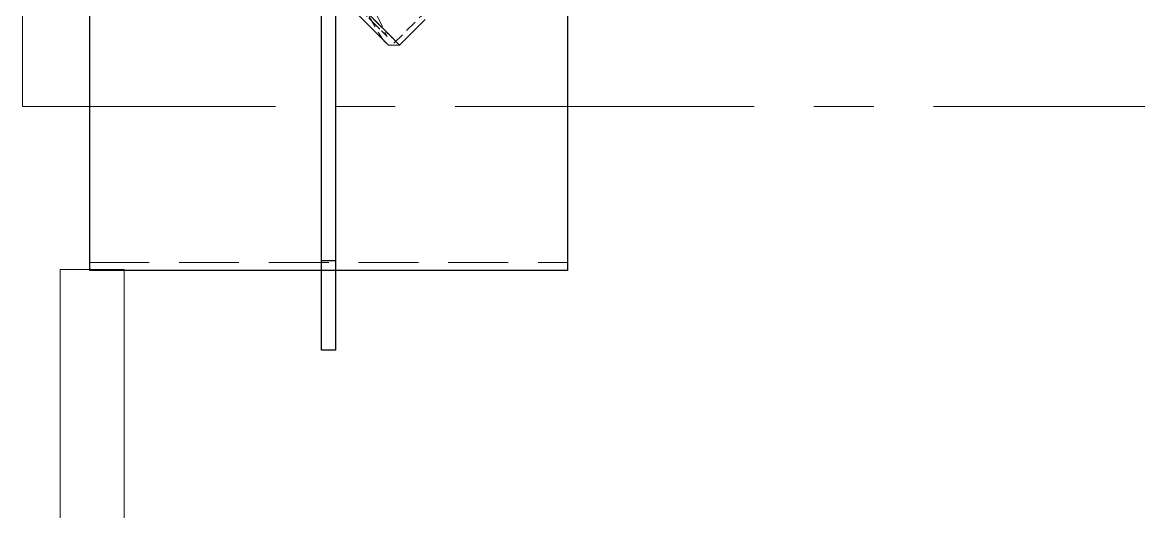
# Model space of a CAD drawing. Header units: millimetres. Extents: x -46397 to 283259, y -8690 to 23983.
# Drawn here: x 122632.4 to 123099, y -649.5 to -445.2 of the extents above; entities that cross this region are included whole.
import ezdxf

# ---------------------------------------------------------------- set-up
doc = ezdxf.new("R2010")
doc.units = ezdxf.units.MM
for name, pattern in [('CENTER', [2, 1.25, -0.25, 0.25, -0.25]), ('HIDDEN', [0.375, 0.25, -0.125]), ('HIDDENX2', [0.75, 0.5, -0.25])]:
    doc.linetypes.add(name, pattern=pattern)
for name, color, linetype, lineweight in [('CHUAN NET KHUAT', 4, 'HIDDEN', 0), ('DUONGCHINH', 7, 'Continuous', 25), ('DUONGTAM', 1, 'CENTER', 0)]:
    doc.layers.add(name, color=color, linetype=linetype, lineweight=lineweight)
doc.layers.add('flashshoot', color=7, linetype='Continuous')

# ---------------------------------------------------------------- blocks, each defined once
blk = doc.blocks.new('A$Cc76405f5')
at = {"color": 2, "linetype": 'Continuous', "lineweight": 0, "ltscale": 10}
for p, q in [((848.07, 393.35), (848.07, 366.65)), ((848.07, 393.35), (1095.31, 393.35)), ((848.07, 366.65), (1065.31, 366.65))]:
    blk.add_line(p, q, dxfattribs=at)
blk = doc.blocks.new('ksajd jkajkdqwe')
at = {"color": 1, "linetype": 'HIDDENX2', "lineweight": 0, "ltscale": 10}
for p, q in [((5500.42, -742.4), (5506.08, -751.92)), ((5503.77, -742.12), (5507.9, -750.67)), ((5510.79, -753.55), (5522.31, -742.03))]:
    blk.add_line(p, q, dxfattribs=at)
at = {"color": 2, "linetype": 'Continuous', "lineweight": 0, "ltscale": 10}
for p, q in [((5513.14, -754.28), (5523.85, -743.56)), ((5508.43, -754.28), (5513.14, -754.28))]:
    blk.add_line(p, q, dxfattribs=at)
for centre, major_axis, start_param in [((5465.1, -706.24), (48.04, -48.04), -0.000007), ((5462.75, -708.59), (45.68, -45.68), -1.352599), ((5462.75, -708.59), (43.33, -43.33), -1.340539)]:
    blk.add_ellipse(centre, major_axis=major_axis, ratio=0.000007, start_param=start_param, end_param=3.141593, dxfattribs=at)
at = {"color": 1, "linetype": 'HIDDENX2', "lineweight": 0, "ltscale": 10}
blk.add_ellipse((5465.1, -706.24), major_axis=(-48.04, 48.04), ratio=0.000007, start_param=0.000007, end_param=3.141586, dxfattribs=at)
blk.add_ellipse((5464.29, -707.05), major_axis=(-43.61, 43.61), ratio=0.000007, dxfattribs=at)
blk = doc.blocks.new('SD2-3')
at = {"layer": 'CHUAN NET KHUAT', "ltscale": 100}
blk.add_line((0, 3.41), (200, 3.41), dxfattribs=at)
at = {"layer": 'DUONGCHINH'}
for p, q in [((0, 268.5), (0, 0)), ((97, -33.23), (97, 268.5)), ((103, -33.23), (103, 268.5)), ((200, 0), (200, 268.5)), ((97, 0), (0, 0)), ((103, 4.1), (97, 4.1)), ((103, 0), (97, 0)), ((200, 0), (103, 0)), ((103, -33.23), (97, -33.23))]:
    blk.add_line(p, q, dxfattribs=at)

msp = doc.modelspace()

# ---------------------------------------------------------------- linework, layer by layer
at = {"layer": 'DUONGTAM', "color": 6, "ltscale": 100}
msp.add_lwpolyline([(122632.4, 359.14), (123138.27, 359.14), (123138.27, -480.24), (122632.4, -480.24)], close=True, dxfattribs=at)

# ---------------------------------------------------------------- block references
for name, p in [('SD2-3', (122660.45, -548.85, -1.5)), ('ksajd jkajkdqwe', (117276.94, 299.65, -1.5))]:
    msp.add_blockref(name, p)
at = {"layer": 'flashshoot', "rotation": 270}
msp.add_blockref('A$Cc76405f5', (122281.61, 299.65, -1.5), dxfattribs=at)

doc.saveas('drawing.dxf')
